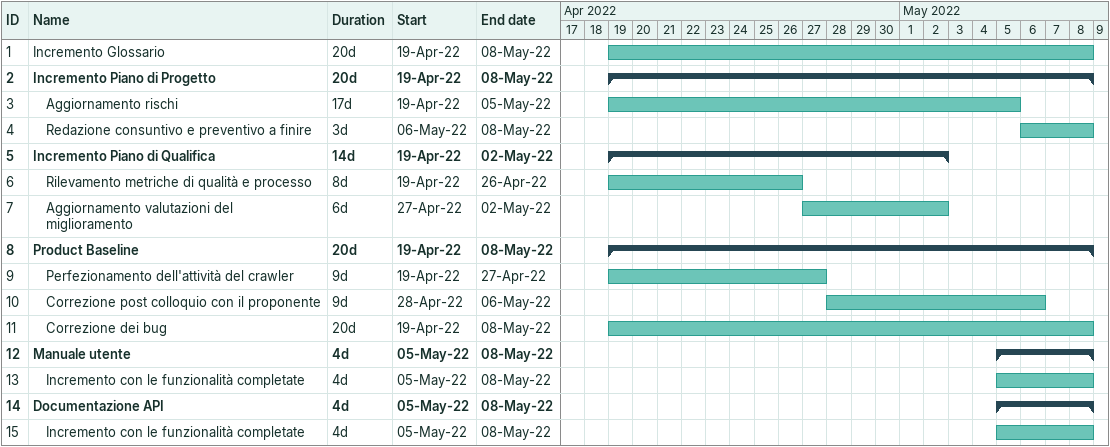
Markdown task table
| ID | Level | Task | Duration | Start | Finish |
|---|---|---|---|---|---|
| 1 | 1 | Incremento Glossario | 20d | 2022-04-19 | 2022-05-08 |
| 2 | 1 | **Incremento Piano di Progetto** | 20d | 2022-04-19 | 2022-05-08 |
| 3 | 2 | Aggiornamento rischi | 17d | 2022-04-19 | 2022-05-05 |
| 4 | 2 | Redazione consuntivo e preventivo a finire | 3d | 2022-05-06 | 2022-05-08 |
| 5 | 1 | **Incremento Piano di Qualifica** | 14d | 2022-04-19 | 2022-05-02 |
| 6 | 2 | Rilevamento metriche di qualità e processo | 8d | 2022-04-19 | 2022-04-26 |
| 7 | 2 | Aggiornamento valutazioni del miglioramento | 6d | 2022-04-27 | 2022-05-02 |
| 8 | 1 | **Product Baseline** | 20d | 2022-04-19 | 2022-05-08 |
| 9 | 2 | Perfezionamento dell'attività del crawler | 9d | 2022-04-19 | 2022-04-27 |
| 10 | 2 | Correzione post colloquio con il proponente | 9d | 2022-04-28 | 2022-05-06 |
| 11 | 2 | Correzione dei bug | 20d | 2022-04-19 | 2022-05-08 |
| 12 | 1 | **Manuale utente** | 4d | 2022-05-05 | 2022-05-08 |
| 13 | 2 | Incremento con le funzionalità completate | 4d | 2022-05-05 | 2022-05-08 |
| 14 | 1 | **Documentazione API** | 4d | 2022-05-05 | 2022-05-08 |
| 15 | 2 | Incremento con le funzionalità completate | 4d | 2022-05-05 | 2022-05-08 |
